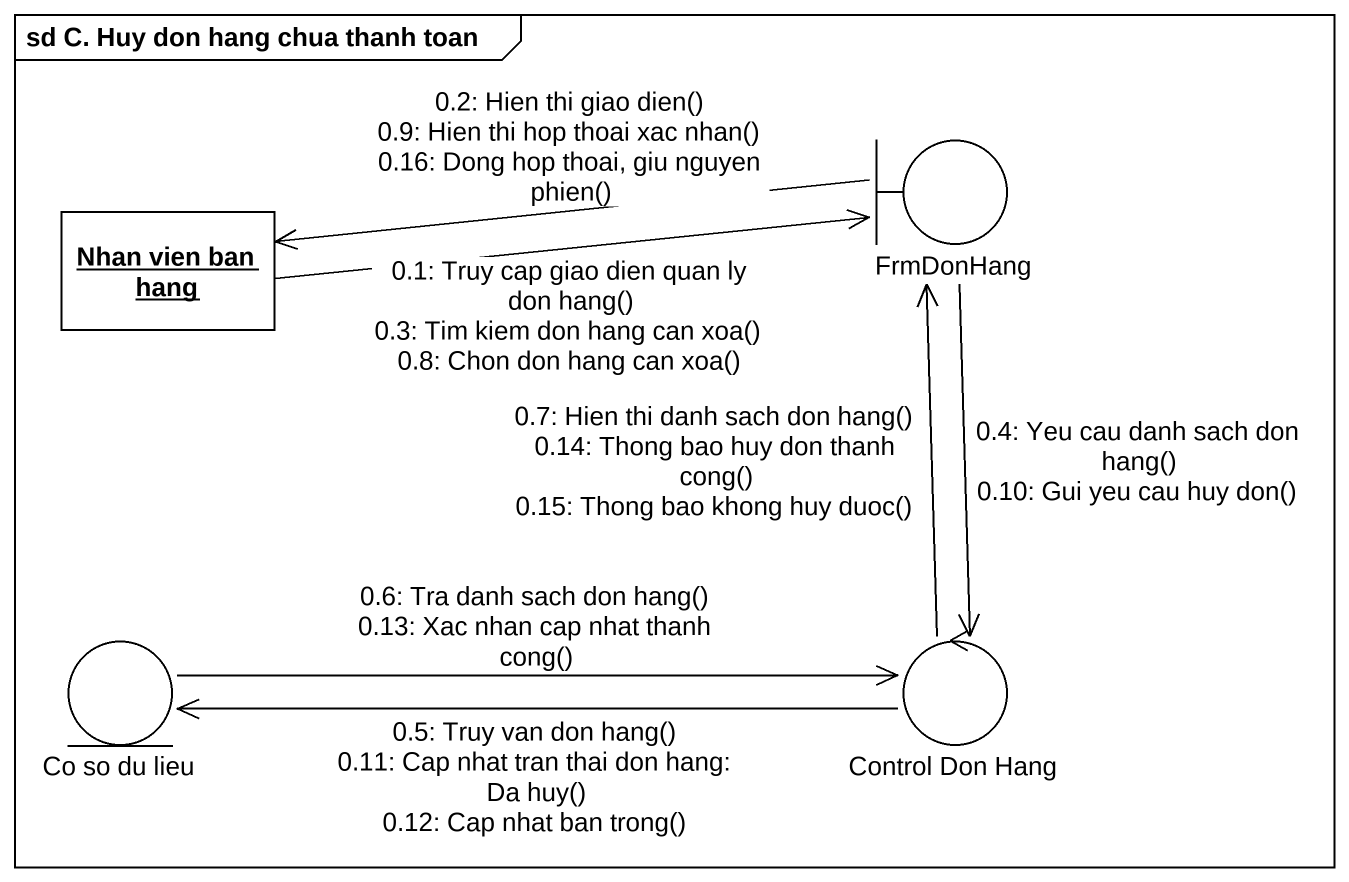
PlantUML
@startuml
mainframe sd C. Huy don hang chua thanh toan
allowmixing
hide circle
hide empty members
boundary FrmDonHang
object "Nhan vien ban hang" as Nhan_vien_ban_hang
entity "Co so du lieu" as Co_so_du_lieu
control "Control Don Hang" as Control_Don_Hang
Nhan_vien_ban_hang -right-> FrmDonHang : 0.1: Truy cap giao dien quan ly don hang()\n0.3: Tim kiem don hang can xoa()\n0.8: Chon don hang can xoa()
FrmDonHang -left-> Nhan_vien_ban_hang : 0.2: Hien thi giao dien()\n0.9: Hien thi hop thoai xac nhan()\n0.16: Dong hop thoai, giu nguyen phien()
FrmDonHang --> Control_Don_Hang : 0.4: Yeu cau danh sach don hang()\n0.10: Gui yeu cau huy don()
Control_Don_Hang -left-> Co_so_du_lieu : 0.5: Truy van don hang()\n0.11: Cap nhat tran thai don hang: Da huy()\n0.12: Cap nhat ban trong()
Co_so_du_lieu -right-> Control_Don_Hang : 0.6: Tra danh sach don hang()\n0.13: Xac nhan cap nhat thanh cong()
Control_Don_Hang -up-> FrmDonHang : 0.7: Hien thi danh sach don hang()\n0.14: Thong bao huy don thanh cong()\n0.15: Thong bao khong huy duoc()
@enduml
